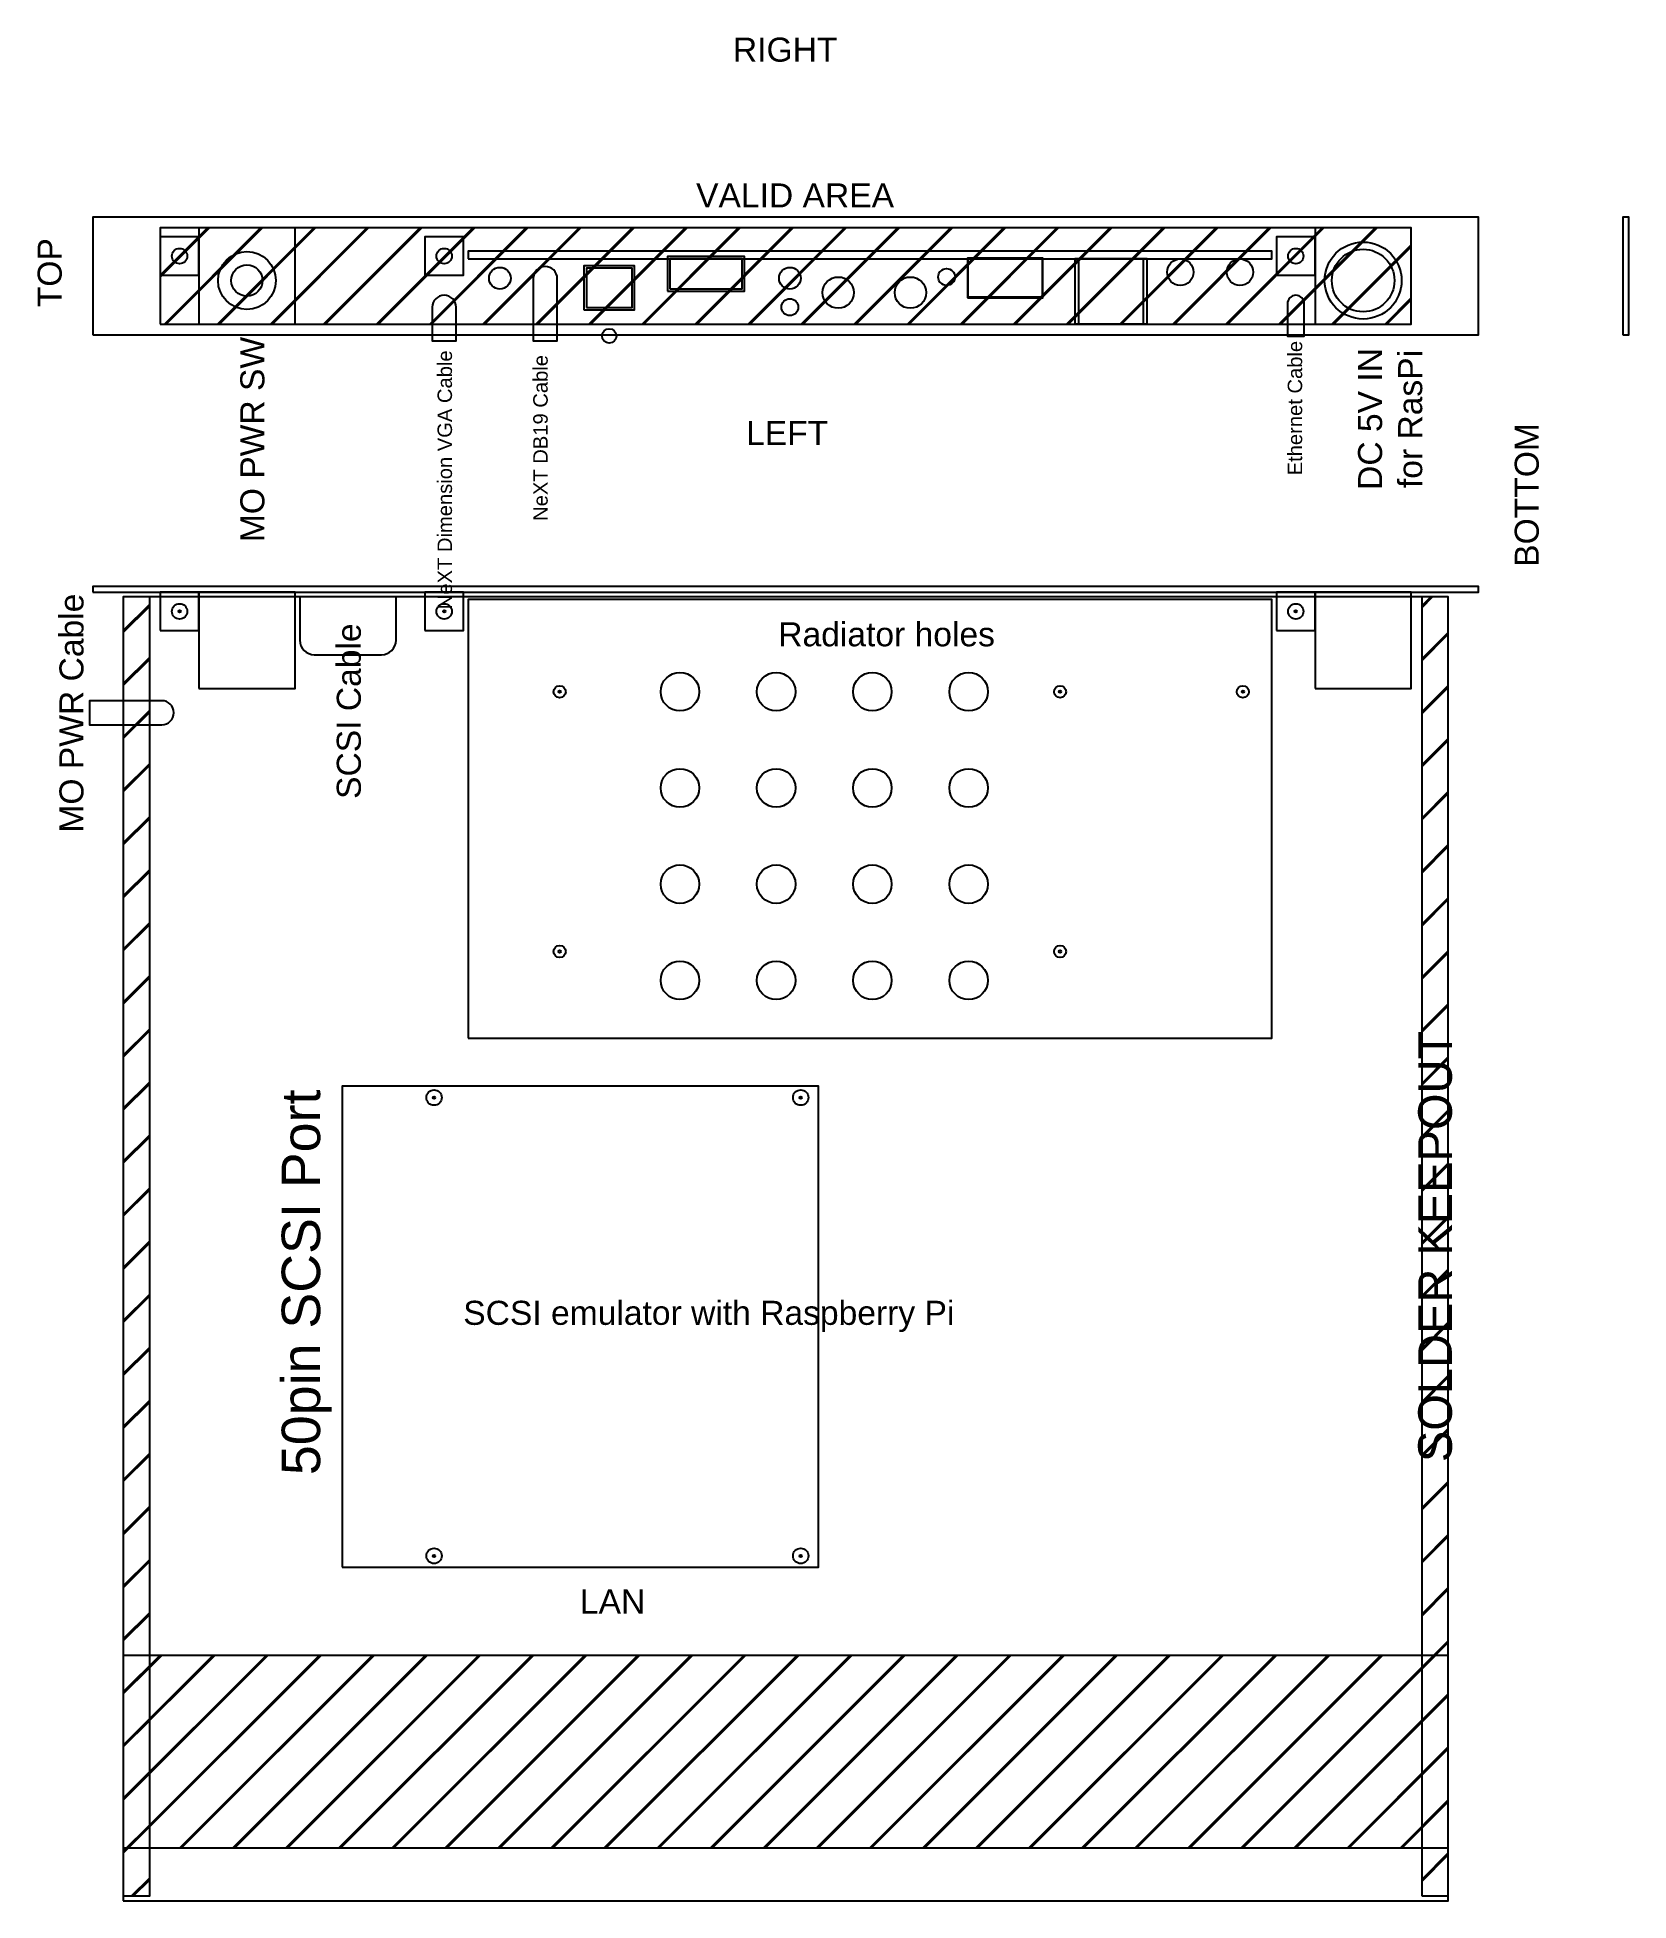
# Model space of a CAD drawing. Header units: millimetres. Extents: x 270 to 601, y -152 to 235.
import ezdxf
from ezdxf.enums import TextEntityAlignment as Align

# ---------------------------------------------------------------- set-up
doc = ezdxf.new("R2010")
doc.units = ezdxf.units.MM
for name, color, linetype, true_color in [('dimensions', 30, 'Continuous', 0xff7f00), ('draft', 16, 'Continuous', 0x800000), ('drill-center', 4, 'Continuous', 0x00ffff), ('note', 6, 'Continuous', 0xff00ff), ('outline', 5, 'Continuous', 0x0000ff), ('plate', 6, 'Continuous', 0xff00ff)]:
    doc.layers.add(name, color=color, linetype=linetype, true_color=true_color)
doc.styles.add('textstyle15', font='')
doc.styles.add('textstyle17', font='')
doc.styles.add('textstyle18', font='')
doc.styles.add('textstyle19', font='')
doc.styles.add('textstyle20', font='')
doc.styles.add('textstyle21', font='')
doc.styles.add('textstyle22', font='')
doc.styles.add('textstyle23', font='')
doc.styles.add('textstyle24', font='')
doc.styles.add('textstyle25', font='')
doc.styles.add('textstyle26', font='')
doc.styles.add('textstyle27', font='')
doc.styles.add('textstyle28', font='')
doc.styles.add('textstyle29', font='')
doc.styles.add('textstyle30', font='')
doc.styles.add('textstyle31', font='')
doc.styles.add('textstyle32', font='')
doc.styles.get('textstyle15').set_extended_font_data('Arial')
doc.styles.get('textstyle17').set_extended_font_data('Arial')
doc.styles.get('textstyle18').set_extended_font_data('Arial')
doc.styles.get('textstyle19').set_extended_font_data('Arial')
doc.styles.get('textstyle20').set_extended_font_data('Arial')
doc.styles.get('textstyle21').set_extended_font_data('Arial')
doc.styles.get('textstyle22').set_extended_font_data('Arial')
doc.styles.get('textstyle23').set_extended_font_data('Arial')
doc.styles.get('textstyle24').set_extended_font_data('Arial')
doc.styles.get('textstyle25').set_extended_font_data('Arial')
doc.styles.get('textstyle26').set_extended_font_data('Arial')
doc.styles.get('textstyle27').set_extended_font_data('Arial')
doc.styles.get('textstyle28').set_extended_font_data('Arial')
doc.styles.get('textstyle29').set_extended_font_data('Arial')
doc.styles.get('textstyle30').set_extended_font_data('Arial')
doc.styles.get('textstyle31').set_extended_font_data('Arial')
doc.styles.get('textstyle32').set_extended_font_data('Arial')

msp = doc.modelspace()

# ---------------------------------------------------------------- hatches: boundary and pattern name
at = {"layer": 'draft'}
h = msp.add_hatch(dxfattribs=at)
h.set_pattern_fill('JIS_LC_8', color=256, style=0, pattern_type=0)
h.paths.add_polyline_path([(288.3, -141.2), (563.7, -141.2), (563.7, -101.2), (288.3, -101.2)], flags=0)
at = {"layer": 'note'}
h = msp.add_hatch(dxfattribs=at)
h.set_pattern_fill('JIS_LC_8', color=256, style=0, pattern_type=0)
h.paths.add_polyline_path([(296, 175.5), (556, 175.5), (556, 195.5), (296, 195.5)], flags=0)
h = msp.add_hatch(dxfattribs=at)
h.set_pattern_fill('JIS_LC_8', color=256, style=0, pattern_type=0)
h.paths.add_polyline_path([(288.3, -151.2), (293.8, -151.2), (293.8, 118.8), (288.3, 118.8)], flags=0)
h = msp.add_hatch(dxfattribs=at)
h.set_pattern_fill('JIS_LC_8', color=256, style=0, pattern_type=0)
h.paths.add_polyline_path([(558.2, -151.2), (563.7, -151.2), (563.7, 118.8), (558.2, 118.8)], flags=0)

# ---------------------------------------------------------------- linework, layer by layer
at = {"layer": 'draft', "flags": 128}
for points in [[(304, 175.5), (324, 175.5), (324, 195.5), (304, 195.5)], [(536, 175.5), (556, 175.5), (556, 195.5), (536, 195.5)], [(296, 185.65), (304, 185.65), (304, 193.65), (296, 193.65)], [(351, 185.65), (359, 185.65), (359, 193.65), (351, 193.65)], [(360, 189.05), (527, 189.05), (527, 190.65), (360, 190.65)], [(528, 185.65), (536, 185.65), (536, 193.65), (528, 193.65)], [(384.55, 178.95), (394.05, 178.95), (394.05, 187.15), (384.55, 187.15)], [(401.9, 182.87), (416.9, 182.87), (416.9, 189.05), (401.9, 189.05)], [(463.85, 181.15), (479.35, 181.15), (479.35, 189.15), (463.85, 189.15)], [(486.85, 175.55), (500.35, 175.55), (500.35, 189.05), (486.85, 189.05)], [(296, 111.8), (304, 111.8), (304, 119.8), (296, 119.8)], [(304, 99.8), (324, 99.8), (324, 119.8), (304, 119.8)], [(306, 119.8), (316, 119.8), (316, 119.8), (306, 119.8)], [(351, 111.8), (359, 111.8), (359, 119.8), (351, 119.8)], [(360, 27.1), (527, 27.1), (527, 118.3), (360, 118.3)], [(528, 111.8), (536, 111.8), (536, 119.8), (528, 119.8)], [(536, 99.8), (556, 99.8), (556, 119.8), (536, 119.8)], [(333.8, -82.9), (432.8, -82.9), (432.8, 17.1), (333.8, 17.1)], [(288.3, -141.2), (563.7, -141.2), (563.7, -101.2), (288.3, -101.2)]]:
    msp.add_lwpolyline(points, close=True, dxfattribs=at)
at = {"layer": 'draft'}
for centre, radius in [((314, 184.57), 6), ((546, 184.57), 8), ((389.3, 173.05), 1.5)]:
    msp.add_circle(centre, radius, dxfattribs=at)
at = {"layer": 'drill-center'}
for centre in [(300, 115.8), (355, 115.8), (532, 115.8), (379, 99.1), (483, 99.1), (521, 99.1), (379, 45.1), (483, 45.1), (352.9, 14.73), (429.1, 14.73), (352.9, -80.52), (429.1, -80.52)]:
    msp.add_circle(centre, 0.25, dxfattribs=at)
at = {"layer": 'note', "flags": 128}
for points in [[(296, 175.5), (556, 175.5), (556, 195.5), (296, 195.5)], [(288.3, -151.2), (293.8, -151.2), (293.8, 118.8), (288.3, 118.8)], [(558.2, -151.2), (563.7, -151.2), (563.7, 118.8), (558.2, 118.8)]]:
    msp.add_lwpolyline(points, close=True, dxfattribs=at)
at = {"layer": 'outline', "flags": 128}
for points in [[(373.5, 185), (373.5, 172), (378.5, 172), (378.5, 185, 1)], [(352.5, 179), (352.5, 172), (357.5, 172), (357.5, 179, 1)], [(530.25, 179.75), (530.25, 173), (533.75, 173), (533.75, 179.75, 1)]]:
    msp.add_lwpolyline(points, format="xyb", close=True, dxfattribs=at)
for points in [[(384.05, 178.45), (394.55, 178.45), (394.55, 187.65), (384.05, 187.65)], [(401.4, 182.37), (417.4, 182.37), (417.4, 189.55), (401.4, 189.55)], [(463.75, 181), (479.45, 181), (479.45, 189.2), (463.75, 189.2)], [(486.1, 175.55), (501.1, 175.55), (501.1, 189.05), (486.1, 189.05)]]:
    msp.add_lwpolyline(points, close=True, dxfattribs=at)
msp.add_lwpolyline([(328, 106.8), (342, 106.8, 0.414214), (345, 109.8), (345, 118.8), (325, 118.8), (325, 109.8, 0.414214), (328, 106.8)], format="xyb", dxfattribs=at)
msp.add_lwpolyline([(296.3, 97.24), (281.3, 97.24), (281.3, 92.24), (296.3, 92.24)], dxfattribs=at)
at = {"layer": 'outline'}
for centre, radius in [((300, 189.65), 1.6), ((355, 189.65), 1.6), ((532, 189.65), 1.6), ((546, 184.57), 6.5), ((314, 184.57), 3.25), ((366.57, 185.04), 2.25), ((426.85, 185.04), 2.25), ((459.43, 185.3), 1.75), ((508, 186.3), 2.75), ((520.4, 186.3), 2.75), ((436.9, 182.05), 3.25), ((451.9, 182.05), 3.25), ((426.85, 179.04), 1.75), ((300, 115.8), 1.6), ((355, 115.8), 1.6), ((532, 115.8), 1.6), ((404, 99.1), 4), ((424, 99.1), 4), ((444, 99.1), 4), ((464, 99.1), 4), ((379, 99.1), 1.25), ((483, 99.1), 1.25), ((521, 99.1), 1.25), ((404, 79.1), 4), ((424, 79.1), 4), ((444, 79.1), 4), ((464, 79.1), 4), ((404, 59.1), 4), ((424, 59.1), 4), ((444, 59.1), 4), ((464, 59.1), 4), ((379, 45.1), 1.25), ((404, 39.1), 4), ((424, 39.1), 4), ((444, 39.1), 4), ((464, 39.1), 4), ((483, 45.1), 1.25), ((352.9, 14.73), 1.6), ((429.1, 14.73), 1.6), ((352.9, -80.52), 1.6), ((429.1, -80.52), 1.6)]:
    msp.add_circle(centre, radius, dxfattribs=at)
msp.add_arc((296.3, 94.74), 2.5, 270, 90, dxfattribs=at)
at = {"layer": 'plate', "flags": 128}
for points in [[(282, 173.25), (570, 173.25), (570, 197.75), (282, 197.75)], [(600, 173.25), (601.2, 173.25), (601.2, 197.75), (600, 197.75)], [(282, 119.8), (570, 119.8), (570, 121), (282, 121)], [(288.3, -152.2), (563.7, -152.2), (563.7, 118.8), (288.3, 118.8)]]:
    msp.add_lwpolyline(points, close=True, dxfattribs=at)
msp.add_lwpolyline([(301.5, 119.8), (550.5, 119.8)], dxfattribs=at)

# ---------------------------------------------------------------- texts
at = {"layer": 'dimensions'}
for s, style, p in [('RIGHT', 'textstyle19', (425.87, 232.56)), ('LEFT', 'textstyle20', (426.29, 152.89))]:
    msp.add_text(s, height=5, dxfattribs=dict(at, style=style)).set_placement(p, align=Align.MIDDLE_CENTER)
for s, style, p in [('TOP', 'textstyle18', (273, 186.2)), ('BOTTOM', 'textstyle17', (580, 140))]:
    msp.add_text(s, height=5, rotation=90, dxfattribs=dict(at, style=style)).set_placement(p, align=Align.MIDDLE_CENTER)
at = {"layer": 'draft'}
for s, height, style, p in [('MO PWR SW', 5, 'textstyle24', (315.13, 151.52)), ('Ethernet Cable', 3, 'textstyle26', (531.82, 158.05)), ('NeXT Dimension VGA Cable', 3, 'textstyle28', (355.12, 143.15)), ('NeXT DB19 Cable', 3, 'textstyle27', (375.01, 151.85)), ('MO PWR Cable', 5, 'textstyle30', (277.53, 94.65)), ('SCSI Cable', 5, 'textstyle29', (335.17, 95.06)), ('50pin SCSI Port', 8, 'textstyle22', (325.22, -23.67))]:
    msp.add_text(s, height=height, rotation=90, dxfattribs=dict(at, style=style)).set_placement(p, align=Align.MIDDLE_CENTER)
for s, style, p in [('Radiator holes', 'textstyle31', (446.95, 111.04)), ('SCSI emulator with Raspberry Pi', 'textstyle32', (410, -30)), ('LAN', 'textstyle23', (390, -90))]:
    msp.add_text(s, height=5, dxfattribs=dict(at, style=style)).set_placement(p, align=Align.MIDDLE_CENTER)
at = {"layer": 'draft', "insert": (551.64, 155.79), "char_height": 5, "attachment_point": 5, "rotation": 90, "style": 'textstyle25'}
msp.add_mtext('DC 5V IN\\Pfor RasPi', dxfattribs=at)
at = {"layer": 'note', "style": 'textstyle15'}
msp.add_text('VALID AREA', height=5, dxfattribs=at).set_placement((427.93, 202.26), align=Align.MIDDLE_CENTER)
at = {"layer": 'note', "style": 'textstyle21'}
msp.add_text('SOLDER KEEPOUT', height=7, rotation=90, dxfattribs=at).set_placement((560.95, -16.2), align=Align.MIDDLE_CENTER)

doc.saveas('drawing.dxf')
